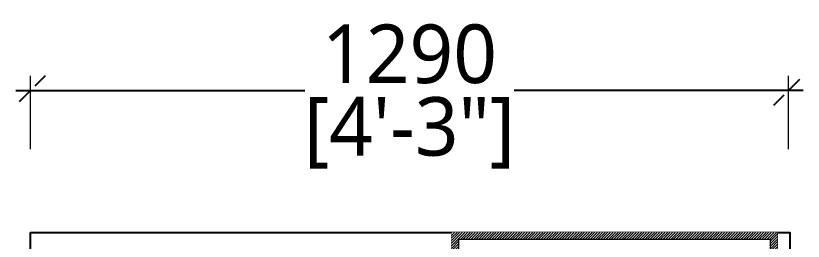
# Model space of a CAD drawing. Header units: millimetres. Extents: x 579 to 4495, y 522 to 1317.
# Drawn here: x 579 to 1919, y 932 to 1317 of the extents above; entities that cross this region are included whole.
import ezdxf

# ---------------------------------------------------------------- set-up
doc = ezdxf.new("R2010")
doc.units = ezdxf.units.MM
doc.set_wipeout_variables(frame=1)
doc.linetypes.add('DASHED', pattern=[0.75, 0.5, -0.25])
doc.layers.add('HATCH', color=252, linetype='Continuous', lineweight=5)
doc.layers.add('Reference lines', color=252, linetype='Continuous', lineweight=0)
doc.layers.add('wood', color=49, linetype='Continuous')
doc.styles.add('WOT-PLAN', font='segoeuil.ttf', dxfattribs={"height": 100})
doc.dimstyles.new('WOT - 100', dxfattribs={"dimtxt": 100, "dimasz": 50, "dimexe": 25, "dimexo": 25, "dimgap": 10, "dimtad": 0, "dimdec": 0, "dimzin": 0, "dimdsep": 46, "dimtxsty": 'WOT-PLAN', "dimblk": 'OBLIQUE', "dimcen": 0.09, "dimdle": 25, "dimclrd": 151, "dimclre": 151, "dimclrt": 7, "dimadec": 0, "dimazin": 0, "dimtfac": 1, "dimtdec": 0, "dimtofl": 0, "dimtmove": 0, "dimatfit": 3, "dimldrblk": 'OPEN30', "dimfxl": 100, "dimfxlon": 1, "dimtolj": 1, "dimtzin": 0, "dimlwd": -1, "dimlwe": 5, "dimarcsym": 0})

# ---------------------------------------------------------------- blocks, each defined once
blk = doc.blocks.new('A$C5BFB7B3C')
at = {"layer": 'Reference lines', "color": 5, "ltscale": 13}
blk.add_lwpolyline([(716.5, 400), (716.5, 37), (1271.5, 37), (1271.5, 400)], close=True, dxfattribs=at)
at = {"layer": 'wood'}
blk.add_lwpolyline([(0, 400), (1292.4, 400), (1292.4, 0), (0, 0)], close=True, dxfattribs=at)
at = {"color": 5, "ltscale": 13}
blk.add_wipeout([(716.5, 400), (716.5, 37), (1271.5, 37), (1271.5, 400)], dxfattribs=at).dxf.layer = 'HATCH'
at = {"layer": 'HATCH', "ltscale": 13}
h = blk.add_hatch(dxfattribs=at)
h.set_pattern_fill('ANSI31', color=256, scale=25)
h.set_pattern_definition([(45, (71541.3073, 41447.2295), (-2.20970869, 2.20970869), [])])
h.paths.add_polyline_path([(728.5, 388), (728.5, 49), (1259.5, 49), (1259.5, 388)], flags=16)
h.paths.add_polyline_path([(716.5, 400), (716.5, 37), (1271.5, 37), (1271.5, 400)])
at = {"layer": 'Reference lines', "color": 5, "ltscale": 13}
blk.add_lwpolyline([(728.5, 388), (728.5, 49), (1259.5, 49), (1259.5, 388)], close=True, dxfattribs=at)
blk = doc.blocks.new('_Oblique')
at = {"color": 0, "linetype": 'ByBlock', "lineweight": -2}
blk.add_line((-0.5, -0.5), (0.5, 0.5), dxfattribs=at)
blk = doc.blocks.new('*D9')
at = {"color": 151, "lineweight": 5, "ltscale": 30, "transparency": 16777216}
for p, q in [((603.9, 1089.6), (603.9, 1214.6)), ((1894.3, 1089.6), (1894.3, 1214.6))]:
    blk.add_line(p, q, dxfattribs=at)
at = {"color": 151, "ltscale": 30, "transparency": 16777216}
for p, q in [((578.9, 1189.6), (1071.1, 1189.6)), ((1919.3, 1189.6), (1427.1, 1189.6))]:
    blk.add_line(p, q, dxfattribs=at)
at = {"layer": 'Defpoints', "color": 0, "linetype": 'DASHED', "ltscale": 30, "transparency": 16777216}
for p in [(1894.3, 1189.6), (603.9, 947.7), (1894.3, 947.3)]:
    blk.add_point(p, dxfattribs=at)
at = {"color": 151, "linetype": 'DASHED', "ltscale": 30, "transparency": 16777216, "xscale": 50, "yscale": 50, "zscale": 50, "rotation": 180}
blk.add_blockref('_Oblique', (603.9, 1189.6), dxfattribs=at)
at = {"color": 151, "linetype": 'DASHED', "ltscale": 30, "transparency": 16777216, "xscale": 50, "yscale": 50, "zscale": 50}
blk.add_blockref('_Oblique', (1894.3, 1189.6), dxfattribs=at)
at = {"color": 7, "linetype": 'DASHED', "lineweight": -2, "ltscale": 30, "transparency": 16777216, "char_height": 100, "attachment_point": 5, "style": 'WOT-PLAN'}
for s, insert in [('\\A1;1290', (1249.1, 1251.6)), ('\\A1;[4\'-3"]', (1249.1, 1117.4))]:
    blk.add_mtext(s, dxfattribs=dict(at, insert=insert))
blk = doc.blocks.new('_Open30')
at = {"color": 0, "linetype": 'ByBlock', "lineweight": -2}
for p, q in [((-1, 0.268), (0, 0)), ((0, 0), (-1, -0.268)), ((0, 0), (-1, 0))]:
    blk.add_line(p, q, dxfattribs=at)

msp = doc.modelspace()

# ---------------------------------------------------------------- block references
at = {"layer": 'Reference lines', "color": 0, "ltscale": 13}
msp.add_blockref('A$C5BFB7B3C', (603.9, 547.7), dxfattribs=at)

# ---------------------------------------------------------------- next in the draw order: dimensions: what is measured, and where the dimension line sits
at = {"linetype": 'DASHED', "lineweight": -2, "ltscale": 30}
dim = msp.add_linear_dim(base=(1894.3, 1189.6), p1=(603.9, 947.7), p2=(1894.3, 947.3), dimstyle='WOT - 100', override={"dimpost": '\\X', "dimblk1": 'Oblique', "dimblk2": 'Oblique', "dimtmove": 1, "dimatfit": 2}, dxfattribs=at)
dim.commit()
dim.dimension.update_dxf_attribs({"geometry": '*D9', "text_midpoint": (1249.1, 1189.6)})

doc.saveas('drawing.dxf')
